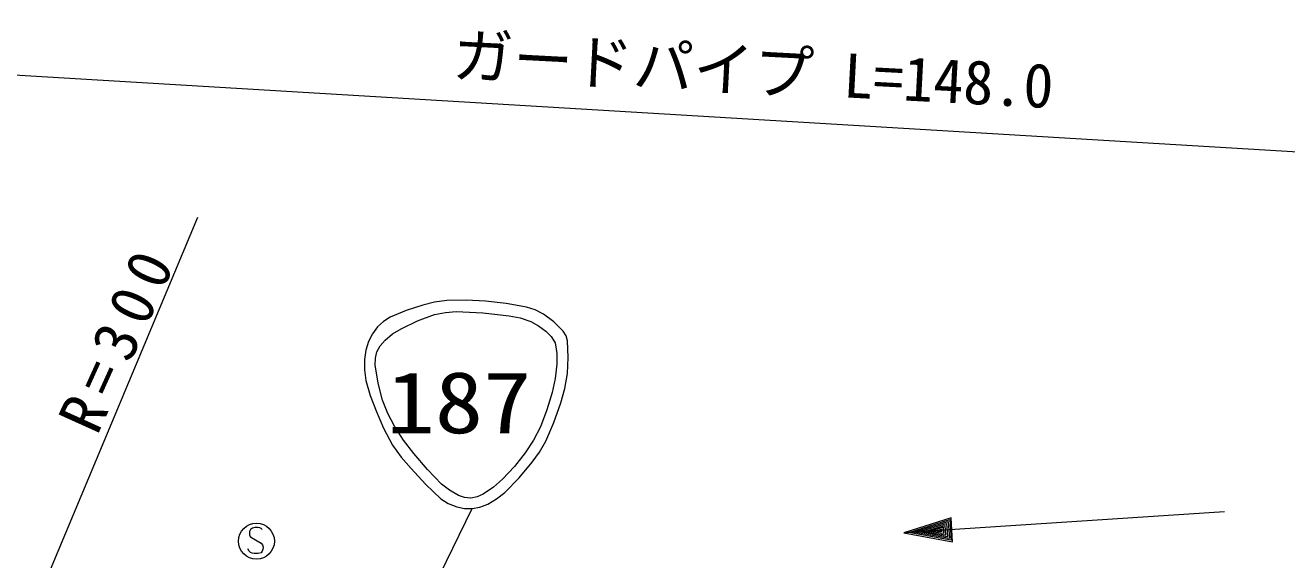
# Model space of a CAD drawing. Units: millimetres, scale not verified. Extents: x 40000 to 680000, y 20000 to 380000.
# Drawn here: x 392896 to 445295, y 300917 to 323108 of the extents above; entities that cross this region are included whole.
import ezdxf
from ezdxf.enums import TextEntityAlignment as Align

# ---------------------------------------------------------------- set-up
doc = ezdxf.new("R2010")
doc.units = ezdxf.units.MM
doc.header["$LTSCALE"] = 1000
doc.layers.add('S-SUV', color=7, linetype='Continuous', lineweight=13)
doc.styles.add('ＭＳ ゴシック', font='')
doc.styles.get('ＭＳ ゴシック').set_extended_font_data('MS Gothic')

msp = doc.modelspace()

# ---------------------------------------------------------------- linework, layer by layer
at = {"layer": 'S-SUV'}
for p, q in [((495510, 314863), (357780, 323108)), ((387107, 284189), (400071, 315141)), ((408716, 311271), (408051, 310993)), ((409404, 311492), (408716, 311271)), ((409902, 311617), (409404, 311492)), ((410405, 311681), (409902, 311617)), ((411214, 311694), (410405, 311681)), ((412017, 311646), (411214, 311694)), ((412869, 311558), (412017, 311646)), ((413711, 311410), (412869, 311558)), ((414081, 311292), (413711, 311410)), ((414424, 311118), (414081, 311292)), ((407776, 310814), (407532, 310581)), ((408051, 310993), (407776, 310814)), ((408506, 310509), (409195, 310832)), ((409195, 310832), (409902, 311097)), ((409902, 311097), (410346, 311188)), ((410346, 311188), (410800, 311220)), ((410800, 311220), (411896, 311163)), ((411896, 311163), (412998, 311044)), ((412998, 311044), (413447, 310955)), ((413447, 310955), (413891, 310803)), ((413891, 310803), (414220, 310633)), ((414849, 310793), (414424, 311118)), ((415245, 310413), (414849, 310793)), ((407318, 310292), (407156, 309974)), ((407532, 310581), (407318, 310292)), ((407841, 310033), (408156, 310296)), ((408156, 310296), (408506, 310509)), ((414220, 310633), (414524, 310408)), ((414524, 310408), (414744, 310180)), ((415358, 310220), (415245, 310413)), ((415413, 310012), (415358, 310220)), ((407156, 309974), (407043, 309616)), ((407503, 309549), (407642, 309800)), ((407642, 309800), (407841, 310033)), ((414744, 310180), (414911, 309921)), ((414911, 309921), (414974, 309481)), ((415450, 309314), (415413, 310012)), ((406986, 309231), (406983, 308801)), ((407043, 309616), (406986, 309231)), ((407434, 309007), (407438, 309285)), ((407438, 309285), (407503, 309549)), ((414974, 309481), (414976, 309033)), ((415426, 308644), (415450, 309314)), ((406983, 308801), (407041, 308365)), ((407556, 308250), (407434, 309007)), ((414976, 309033), (414907, 308441)), ((415315, 308027), (415426, 308644)), ((407041, 308365), (407223, 307731)), ((407730, 307542), (407556, 308250)), ((414907, 308441), (414778, 307861)), ((407223, 307731), (407466, 307105)), ((414778, 307861), (414567, 307142)), ((415147, 307430), (415315, 308027)), ((407466, 307105), (407781, 306375)), ((407956, 306988), (407730, 307542)), ((414567, 307142), (414296, 306435)), ((414857, 306618), (415147, 307430)), ((408233, 306467), (407956, 306988)), ((414517, 305843), (414857, 306618)), ((407781, 306375), (408145, 305680)), ((408613, 305877), (408233, 306467)), ((414296, 306435), (414005, 305882)), ((408145, 305680), (408513, 305179)), ((409034, 305334), (408613, 305877)), ((414005, 305882), (413657, 305350)), ((414259, 305385), (414517, 305843)), ((408513, 305179), (408929, 304712)), ((409598, 304670), (409034, 305334)), ((413657, 305350), (413217, 304786)), ((413406, 304318), (413957, 304969)), ((413957, 304969), (414259, 305385)), ((408929, 304712), (409521, 304057)), ((410192, 304062), (409598, 304670)), ((413217, 304786), (412726, 304256)), ((409521, 304057), (410154, 303449)), ((410521, 303801), (410192, 304062)), ((412348, 303927), (411920, 303635)), ((412726, 304256), (412348, 303927)), ((412813, 303711), (413406, 304318)), ((410154, 303449), (410469, 303259)), ((410890, 303585), (410521, 303801)), ((411146, 303496), (410890, 303585)), ((411396, 303470), (411146, 303496)), ((411671, 303524), (411405, 303470)), ((411920, 303635), (411671, 303524)), ((412104, 303226), (412477, 303445)), ((412477, 303445), (412813, 303711)), ((401277, 282143), (411459, 303041)), ((410469, 303259), (410821, 303117)), ((410821, 303117), (411139, 303049)), ((411139, 303049), (411459, 303041)), ((411459, 303041), (411783, 303102)), ((411783, 303102), (412104, 303226)), ((442711, 302906), (429386, 302030)), ((431349, 302660), (429386, 302030)), ((429591, 302043), (431304, 302582)), ((429795, 302057), (431234, 302502)), ((429995, 302070), (431164, 302422)), ((431164, 302422), (431200, 301874)), ((431234, 302502), (431280, 301804)), ((431304, 302582), (431360, 301734)), ((431414, 301662), (431349, 302660)), ((402210, 302095), (402206, 302009)), ((402206, 302009), (402210, 301953)), ((402259, 302178), (402210, 302095)), ((402210, 301953), (402240, 301878)), ((402240, 301878), (402293, 301836)), ((402341, 302234), (402259, 302178)), ((402293, 301836), (402701, 301600)), ((402439, 302260), (402341, 302234)), ((402555, 302260), (402439, 302260)), ((402634, 302245), (402555, 302260)), ((402690, 302219), (402634, 302245)), ((402731, 302174), (402690, 302219)), ((429386, 302030), (431414, 301662)), ((431360, 301734), (429596, 302044)), ((431280, 301804), (429795, 302057)), ((431200, 301874), (429995, 302070)), ((430199, 302083), (431094, 302343)), ((431120, 301943), (430199, 302083)), ((430399, 302096), (431024, 302263)), ((431041, 302013), (430399, 302096)), ((430603, 302110), (430954, 302183)), ((430958, 302133), (430603, 302110)), ((430961, 302083), (430603, 302110)), ((430954, 302183), (430961, 302083)), ((431024, 302263), (431041, 302013)), ((431094, 302343), (431120, 301943)), ((402195, 301278), (402143, 301364)), ((402701, 301600), (402746, 301533)), ((402769, 301349), (402743, 301278)), ((402746, 301533), (402776, 301439)), ((402776, 301439), (402769, 301349)), ((402255, 301221), (402195, 301278)), ((402326, 301188), (402255, 301221)), ((402401, 301176), (402326, 301188)), ((402574, 301176), (402401, 301176)), ((402690, 301210), (402574, 301176)), ((402743, 301278), (402690, 301210))]:
    msp.add_line(p, q, dxfattribs=at)
msp.add_circle((402499, 301690), 746, dxfattribs=at)

# ---------------------------------------------------------------- texts
at = {"layer": 'S-SUV', "style": 'ＭＳ ゴシック'}
msp.add_text('ガードパイプ L=148.0', height=1833, rotation=357, dxfattribs=at).set_placement((410586, 320420), align=Align.BOTTOM_LEFT)
at = {"layer": 'S-SUV', "style": 'ＭＳ ゴシック', "width": 1.15}
msp.add_text('187', height=2566, dxfattribs=at).set_placement((407901, 305400), align=Align.BOTTOM_LEFT)
at = {"layer": 'S-SUV', "insert": (395910, 306024), "char_height": 1833, "attachment_point": 7, "rotation": 65.7, "style": 'ＭＳ ゴシック'}
msp.add_mtext('\\T1.32;R=300', dxfattribs=at)

doc.saveas('drawing.dxf')
